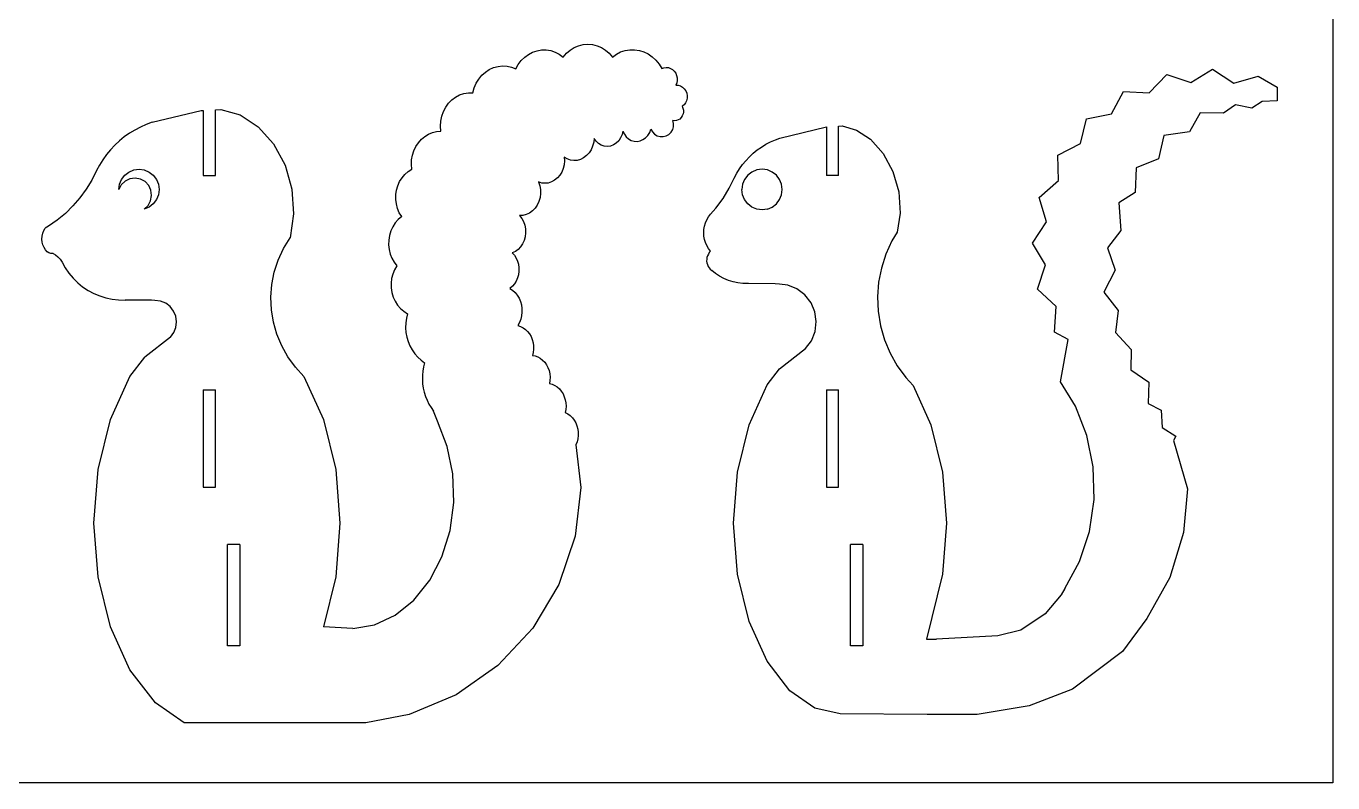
# Model space of a CAD drawing. Extents: x -147 to 147, y -94 to 94.
# Drawn here: x -14.5 to 147, y -94.2 to -0.7 of the extents above; entities that cross this region are included whole.
import ezdxf

# ---------------------------------------------------------------- set-up
doc = ezdxf.new("R2010")
doc.units = 0
doc.header["$MEASUREMENT"] = 0
doc.layers.get('0').update_dxf_attribs({"linetype": 'CONTINUOUS'})

msp = doc.modelspace()

# ---------------------------------------------------------------- linework, layer by layer
for p, q in [((147.01, 94.18), (147.01, -94.18)), ((53.26, -3.3), (53.8, -3.07)), ((53.8, -3.07), (54.36, -2.93)), ((54.36, -2.93), (54.94, -2.88)), ((54.94, -2.88), (55.52, -2.93)), ((55.52, -2.93), (56.08, -3.07)), ((56.08, -3.07), (56.63, -3.3)), ((46.71, -4.91), (47.14, -4.49)), ((47.14, -4.49), (47.61, -4.14)), ((47.61, -4.14), (48.12, -3.87)), ((48.12, -3.87), (48.67, -3.69)), ((48.67, -3.69), (49.23, -3.59)), ((49.23, -3.59), (49.8, -3.59)), ((49.8, -3.59), (50.36, -3.68)), ((50.36, -3.68), (50.9, -3.86)), ((50.9, -3.86), (51.42, -4.12)), ((51.42, -4.12), (51.89, -4.47)), ((51.89, -4.47), (52.29, -4.01)), ((52.29, -4.01), (52.75, -3.61)), ((52.75, -3.61), (53.26, -3.3)), ((56.63, -3.3), (57.13, -3.61)), ((57.13, -3.61), (57.59, -4.01)), ((57.59, -4.01), (57.99, -4.47)), ((57.99, -4.47), (58.48, -4.11)), ((58.48, -4.11), (59, -3.84)), ((59, -3.84), (59.56, -3.66)), ((59.56, -3.66), (60.14, -3.56)), ((60.14, -3.56), (60.73, -3.56)), ((60.73, -3.56), (61.31, -3.65)), ((61.31, -3.65), (61.87, -3.83)), ((61.87, -3.83), (62.41, -4.09)), ((62.41, -4.09), (62.91, -4.44)), ((62.91, -4.44), (63.36, -4.86)), ((41.85, -6.73), (42.29, -6.34)), ((42.29, -6.34), (42.77, -6.01)), ((42.77, -6.01), (43.3, -5.77)), ((43.3, -5.77), (43.85, -5.62)), ((43.85, -5.62), (44.41, -5.56)), ((44.41, -5.56), (44.97, -5.6)), ((44.97, -5.6), (45.53, -5.72)), ((45.53, -5.72), (46.06, -5.94)), ((46.06, -5.94), (46.35, -5.4)), ((46.35, -5.4), (46.71, -4.91)), ((63.36, -4.86), (63.76, -5.35)), ((63.76, -5.35), (64.08, -5.9)), ((64.08, -5.9), (64.35, -5.79)), ((64.35, -5.79), (64.63, -5.75)), ((64.63, -5.75), (64.91, -5.78)), ((64.91, -5.78), (65.18, -5.87)), ((65.18, -5.87), (65.42, -6.01)), ((65.42, -6.01), (65.63, -6.22)), ((65.63, -6.22), (65.8, -6.46)), ((129.47, -7.62), (132.15, -5.98)), ((132.15, -5.98), (134.78, -7.71)), ((40.91, -8.29), (41.15, -7.72)), ((41.15, -7.72), (41.47, -7.2)), ((41.47, -7.2), (41.85, -6.73)), ((65.8, -6.46), (65.92, -6.74)), ((65.93, -7.66), (65.82, -7.95)), ((65.82, -7.95), (66.11, -7.96)), ((65.92, -6.74), (65.98, -7.05)), ((65.99, -7.36), (65.93, -7.66)), ((65.98, -7.05), (65.99, -7.36)), ((66.11, -7.96), (66.39, -8.04)), ((66.39, -8.04), (66.64, -8.19)), ((124.31, -8.9), (126.48, -6.63)), ((126.48, -6.63), (129.47, -7.62)), ((134.78, -7.71), (137.8, -6.83)), ((137.8, -6.83), (140.13, -8.21)), ((38.14, -9.77), (38.6, -9.43)), ((38.6, -9.43), (39.1, -9.16)), ((39.1, -9.16), (39.63, -8.98)), ((39.63, -8.98), (40.19, -8.89)), ((40.19, -8.89), (40.75, -8.89)), ((40.75, -8.89), (40.91, -8.29)), ((66.64, -8.19), (66.87, -8.4)), ((66.87, -8.4), (67.04, -8.65)), ((67.04, -8.65), (67.16, -8.94)), ((67.21, -9.57), (67.14, -9.87)), ((67.16, -8.94), (67.22, -9.25)), ((67.22, -9.25), (67.21, -9.57)), ((119.65, -11.48), (121.16, -8.72)), ((121.16, -8.72), (124.31, -8.9)), ((140.13, -8.21), (140.12, -9.88)), ((1.09, -12.54), (7.17, -11.08)), ((7.17, -11.08), (7.42, -11.06)), ((7.42, -11.06), (7.42, -19.11)), ((8.92, -10.98), (9.58, -10.94)), ((8.92, -19.11), (8.92, -10.98)), ((9.58, -10.94), (11.99, -11.63)), ((36.91, -11.78), (37.11, -11.21)), ((37.11, -11.21), (37.39, -10.67)), ((37.39, -10.67), (37.73, -10.19)), ((37.73, -10.19), (38.14, -9.77)), ((66.83, -10.38), (66.6, -10.56)), ((66.6, -10.56), (66.7, -10.78)), ((66.7, -10.78), (66.75, -11.02)), ((66.76, -11.27), (66.71, -11.51)), ((66.75, -11.02), (66.76, -11.27)), ((67.01, -10.14), (66.83, -10.38)), ((67.14, -9.87), (67.01, -10.14)), ((134.99, -10.39), (133.5, -11.42)), ((136.99, -10.77), (134.99, -10.39)), ((138.29, -9.95), (136.99, -10.77)), ((140.12, -9.88), (138.29, -9.95)), ((0.36, -12.81), (-0.35, -13.12)), ((1.09, -12.54), (0.36, -12.81)), ((11.99, -11.63), (14.22, -13.08)), ((36.75, -13), (36.79, -12.38)), ((36.79, -12.38), (36.91, -11.78)), ((65.67, -12.36), (65.44, -12.33)), ((65.53, -12.7), (65.44, -12.33)), ((65.53, -13.08), (65.53, -12.7)), ((65.89, -12.33), (65.67, -12.36)), ((66.11, -12.25), (65.89, -12.33)), ((66.31, -12.13), (66.11, -12.25)), ((66.48, -11.95), (66.31, -12.13)), ((66.62, -11.75), (66.48, -11.95)), ((66.71, -11.51), (66.62, -11.75)), ((115.83, -15.17), (116.57, -12.12)), ((116.57, -12.12), (119.65, -11.48)), ((130.63, -11.35), (129.3, -13.7)), ((133.5, -11.42), (130.63, -11.35)), ((-2.34, -14.34), (-2.94, -14.84)), ((-1.7, -13.89), (-2.34, -14.34)), ((-1.04, -13.49), (-1.7, -13.89)), ((-0.35, -13.12), (-1.04, -13.49)), ((14.22, -13.08), (16.11, -15.21)), ((34.37, -14.64), (34.79, -14.29)), ((34.79, -14.29), (35.25, -14)), ((35.25, -14), (35.75, -13.79)), ((35.75, -13.79), (36.26, -13.66)), ((36.26, -13.66), (36.79, -13.62)), ((36.79, -13.62), (36.75, -13)), ((55.72, -14.52), (55.67, -15.01)), ((55.97, -14.87), (55.72, -14.52)), ((59, -14.47), (58.76, -14.83)), ((59.18, -14.06), (59, -14.47)), ((59.28, -13.62), (59.18, -14.06)), ((59.28, -13.62), (59.46, -14)), ((59.46, -14), (59.7, -14.32)), ((59.7, -14.32), (59.99, -14.58)), ((61.76, -14.68), (62.08, -14.45)), ((62.08, -14.45), (62.36, -14.15)), ((62.36, -14.15), (62.59, -13.8)), ((62.59, -13.8), (62.75, -13.4)), ((62.75, -13.4), (62.94, -13.73)), ((62.94, -13.73), (63.2, -14)), ((63.2, -14), (63.52, -14.2)), ((63.52, -14.2), (63.89, -14.3)), ((63.89, -14.3), (64.27, -14.3)), ((64.27, -14.3), (64.63, -14.21)), ((64.63, -14.21), (64.96, -14.03)), ((64.96, -14.03), (65.23, -13.76)), ((65.23, -13.76), (65.43, -13.44)), ((65.43, -13.44), (65.53, -13.08)), ((78.12, -14.69), (78.68, -14.48)), ((78.68, -14.48), (84.42, -13.1)), ((84.42, -13.1), (84.42, -19.11)), ((85.92, -13.01), (86.36, -12.99)), ((85.92, -19.11), (85.92, -13.01)), ((86.36, -12.99), (88.14, -13.5)), ((88.14, -13.5), (89.88, -14.64)), ((126.12, -14.18), (125.46, -17.05)), ((129.3, -13.7), (126.12, -14.18)), ((-4.05, -15.93), (-4.54, -16.53)), ((-3.51, -15.37), (-4.05, -15.93)), ((-2.94, -14.84), (-3.51, -15.37)), ((16.11, -15.21), (17.53, -17.84)), ((33.27, -16.61), (33.44, -16.06)), ((33.44, -16.06), (33.69, -15.54)), ((33.69, -15.54), (34, -15.07)), ((34, -15.07), (34.37, -14.64)), ((55.34, -15.92), (55.09, -16.32)), ((55.54, -15.48), (55.34, -15.92)), ((55.67, -15.01), (55.54, -15.48)), ((56.27, -15.15), (55.97, -14.87)), ((56.61, -15.36), (56.27, -15.15)), ((56.98, -15.49), (56.61, -15.36)), ((57.37, -15.53), (56.98, -15.49)), ((57.75, -15.48), (57.37, -15.53)), ((58.12, -15.34), (57.75, -15.48)), ((58.46, -15.12), (58.12, -15.34)), ((58.76, -14.83), (58.46, -15.12)), ((59.99, -14.58), (60.32, -14.77)), ((60.32, -14.77), (60.67, -14.87)), ((60.67, -14.87), (61.04, -14.89)), ((61.04, -14.89), (61.41, -14.83)), ((61.41, -14.83), (61.76, -14.68)), ((75.39, -16.37), (75.89, -15.96)), ((75.89, -15.96), (76.42, -15.59)), ((76.42, -15.59), (76.96, -15.25)), ((76.96, -15.25), (77.53, -14.95)), ((77.53, -14.95), (78.12, -14.69)), ((89.88, -14.64), (91.44, -16.38)), ((113.01, -16.58), (115.83, -15.17)), ((-5, -17.17), (-5.41, -17.83)), ((-4.54, -16.53), (-5, -17.17)), ((33.15, -17.76), (33.17, -17.19)), ((33.17, -17.19), (33.27, -16.61)), ((52.06, -17.3), (52.02, -17.78)), ((52.4, -17.06), (52.04, -16.83)), ((52.04, -16.83), (52.06, -17.3)), ((52.79, -17.2), (52.4, -17.06)), ((53.2, -17.27), (52.79, -17.2)), ((53.62, -17.24), (53.2, -17.27)), ((54.03, -17.13), (53.62, -17.24)), ((54.42, -16.93), (54.03, -17.13)), ((54.77, -16.66), (54.42, -16.93)), ((55.09, -16.32), (54.77, -16.66)), ((74.07, -17.77), (74.48, -17.28)), ((74.48, -17.28), (74.92, -16.81)), ((74.92, -16.81), (75.39, -16.37)), ((91.44, -16.38), (92.64, -18.61)), ((113.09, -19.72), (113.01, -16.58)), ((125.46, -17.05), (122.69, -18.16)), ((-5.77, -18.51), (-6.36, -19.69)), ((-5.41, -17.83), (-5.77, -18.51)), ((-2.69, -19.59), (-2.29, -19.07)), ((-2.29, -19.07), (-1.77, -18.68)), ((-1.77, -18.68), (-1.17, -18.43)), ((-1.17, -18.43), (-0.52, -18.34)), ((-0.52, -18.34), (0.13, -18.43)), ((0.13, -18.43), (0.73, -18.68)), ((0.73, -18.68), (1.25, -19.07)), ((1.25, -19.07), (1.64, -19.59)), ((7.42, -19.11), (8.92, -19.11)), ((17.53, -17.84), (18.37, -20.8)), ((31.99, -19.39), (32.34, -18.97)), ((32.34, -18.97), (32.75, -18.62)), ((32.75, -18.62), (33.21, -18.34)), ((33.21, -18.34), (33.15, -17.76)), ((51.48, -19.08), (51.18, -19.42)), ((51.72, -18.68), (51.48, -19.08)), ((51.9, -18.24), (51.72, -18.68)), ((52.02, -17.78), (51.9, -18.24)), ((73.03, -19.45), (73.35, -18.84)), ((73.35, -18.84), (73.69, -18.3)), ((73.69, -18.3), (74.07, -17.77)), ((74.71, -19.07), (74.31, -19.59)), ((75.23, -18.68), (74.71, -19.07)), ((75.83, -18.43), (75.23, -18.68)), ((76.48, -18.34), (75.83, -18.43)), ((77.13, -18.43), (76.48, -18.34)), ((77.73, -18.68), (77.13, -18.43)), ((78.25, -19.07), (77.73, -18.68)), ((78.64, -19.59), (78.25, -19.07)), ((85.92, -19.11), (84.42, -19.11)), ((92.64, -18.61), (93.36, -21.15)), ((122.69, -18.16), (122.59, -21.21)), ((-7.04, -20.81), (-7.82, -21.88)), ((-6.36, -19.69), (-7.04, -20.81)), ((-3.02, -20.84), (-2.94, -20.2)), ((-2.71, -20.26), (-3.02, -20.84)), ((-2.94, -20.2), (-2.69, -19.59)), ((-2.24, -19.81), (-2.71, -20.26)), ((-1.65, -19.52), (-2.24, -19.81)), ((-1, -19.44), (-1.65, -19.52)), ((-0.35, -19.56), (-1, -19.44)), ((0.23, -19.87), (-0.35, -19.56)), ((0.68, -20.34), (0.23, -19.87)), ((0.96, -20.94), (0.68, -20.34)), ((1.04, -21.59), (0.96, -20.94)), ((1.64, -19.59), (1.89, -20.2)), ((1.89, -20.2), (1.98, -20.84)), ((1.98, -20.84), (1.89, -21.49)), ((18.37, -20.8), (18.58, -23.86)), ((31.22, -21.48), (31.3, -20.92)), ((31.3, -20.92), (31.46, -20.37)), ((31.46, -20.37), (31.69, -19.86)), ((31.69, -19.86), (31.99, -19.39)), ((48.86, -19.91), (49.02, -20.37)), ((49.25, -20.04), (48.86, -19.91)), ((49.02, -20.37), (49.1, -20.85)), ((49.1, -20.85), (49.11, -21.35)), ((49.65, -20.08), (49.25, -20.04)), ((50.06, -20.04), (49.65, -20.08)), ((50.46, -19.91), (50.06, -20.04)), ((50.83, -19.7), (50.46, -19.91)), ((51.18, -19.42), (50.83, -19.7)), ((71.65, -21.94), (72.42, -20.67)), ((72.42, -20.67), (73.03, -19.45)), ((74.06, -20.2), (73.98, -20.84)), ((74.06, -21.49), (73.98, -20.84)), ((74.31, -19.59), (74.06, -20.2)), ((78.89, -20.2), (78.64, -19.59)), ((78.98, -20.84), (78.89, -20.2)), ((78.89, -21.49), (78.98, -20.84)), ((110.73, -21.82), (113.09, -19.72)), ((-7.82, -21.88), (-8.68, -22.87)), ((0.6, -22.81), (0.92, -22.23)), ((0.92, -22.23), (1.04, -21.59)), ((1.64, -22.09), (1.25, -22.61)), ((1.89, -21.49), (1.64, -22.09)), ((31.21, -22.06), (31.22, -21.48)), ((31.29, -22.63), (31.21, -22.06)), ((48.9, -22.32), (48.69, -22.76)), ((49.04, -21.84), (48.9, -22.32)), ((49.11, -21.35), (49.04, -21.84)), ((70.77, -23.14), (71.65, -21.94)), ((74.31, -22.09), (74.06, -21.49)), ((74.71, -22.61), (74.31, -22.09)), ((78.25, -22.61), (78.64, -22.09)), ((78.64, -22.09), (78.89, -21.49)), ((93.36, -21.15), (93.54, -23.78)), ((111.62, -24.84), (110.73, -21.82)), ((122.59, -21.21), (120.55, -22.47)), ((120.55, -22.47), (120.82, -25.91)), ((-9.62, -23.79), (-10.63, -24.63)), ((-8.68, -22.87), (-9.62, -23.79)), ((0.13, -23.26), (0.6, -22.81)), ((0.73, -23.01), (0.13, -23.26)), ((1.25, -22.61), (0.73, -23.01)), ((18.58, -23.86), (18.14, -26.82)), ((31.43, -23.18), (31.29, -22.63)), ((31.65, -23.71), (31.43, -23.18)), ((31.94, -24.19), (31.52, -24.55)), ((31.94, -24.19), (31.65, -23.71)), ((46.92, -24.04), (46.49, -24.06)), ((46.49, -24.06), (46.77, -24.41)), ((47.33, -23.94), (46.92, -24.04)), ((47.73, -23.76), (47.33, -23.94)), ((48.1, -23.49), (47.73, -23.76)), ((48.42, -23.16), (48.1, -23.49)), ((48.69, -22.76), (48.42, -23.16)), ((69.86, -24.23), (70.12, -23.9)), ((70.12, -23.9), (70.77, -23.14)), ((75.23, -23.01), (74.71, -22.61)), ((75.83, -23.26), (75.23, -23.01)), ((76.48, -23.34), (75.83, -23.26)), ((77.13, -23.26), (76.48, -23.34)), ((77.13, -23.26), (77.73, -23.01)), ((77.73, -23.01), (78.25, -22.61)), ((93.54, -23.78), (93.19, -26.12)), ((-12.28, -25.9), (-12.12, -25.61)), ((-11.71, -25.38), (-12.12, -25.61)), ((-10.63, -24.63), (-11.71, -25.38)), ((30.84, -25.45), (30.6, -25.97)), ((31.15, -24.97), (30.84, -25.45)), ((31.52, -24.55), (31.15, -24.97)), ((46.77, -24.41), (46.99, -24.81)), ((46.99, -24.81), (47.15, -25.25)), ((47.15, -25.25), (47.24, -25.72)), ((47.24, -25.72), (47.26, -26.2)), ((69.26, -26.18), (69.29, -25.77)), ((69.29, -25.77), (69.36, -25.36)), ((69.36, -25.36), (69.48, -24.96)), ((69.48, -24.96), (69.65, -24.58)), ((69.65, -24.58), (69.86, -24.23)), ((109.89, -27.47), (111.62, -24.84)), ((-12.51, -26.97), (-12.48, -26.59)), ((-12.47, -27.35), (-12.51, -26.97)), ((-12.48, -26.59), (-12.41, -26.23)), ((-12.39, -27.7), (-12.47, -27.35)), ((-12.41, -26.23), (-12.28, -25.9)), ((17.33, -28.15), (18.14, -26.82)), ((30.34, -27.1), (30.32, -27.68)), ((30.43, -26.53), (30.34, -27.1)), ((30.6, -25.97), (30.43, -26.53)), ((47.08, -27.14), (46.89, -27.56)), ((47.21, -26.68), (47.08, -27.14)), ((47.26, -26.2), (47.21, -26.68)), ((69.29, -26.6), (69.26, -26.18)), ((69.36, -27.01), (69.29, -26.6)), ((69.48, -27.4), (69.36, -27.01)), ((69.65, -27.78), (69.48, -27.4)), ((92.53, -27.2), (91.78, -28.84)), ((93.19, -26.12), (92.53, -27.2)), ((120.82, -25.91), (119.16, -28.04)), ((-12.26, -28.03), (-12.39, -27.7)), ((-12.09, -28.31), (-12.26, -28.03)), ((-11.88, -28.53), (-12.09, -28.31)), ((-11.65, -28.67), (-11.88, -28.53)), ((-11.4, -28.75), (-11.65, -28.67)), ((-11.14, -28.74), (-11.4, -28.75)), ((-11.14, -28.74), (-10.84, -28.91)), ((-10.84, -28.91), (-10.55, -29.15)), ((16.68, -29.57), (17.33, -28.15)), ((30.32, -27.68), (30.38, -28.26)), ((30.38, -28.26), (30.51, -28.82)), ((30.51, -28.82), (30.72, -29.35)), ((45.99, -28.5), (45.61, -28.68)), ((45.61, -28.68), (45.87, -28.97)), ((45.87, -28.97), (46.08, -29.31)), ((46.33, -28.26), (45.99, -28.5)), ((46.64, -27.94), (46.33, -28.26)), ((46.89, -27.56), (46.64, -27.94)), ((69.86, -28.14), (69.65, -27.78)), ((69.74, -29.03), (69.67, -29.24)), ((69.84, -28.82), (69.74, -29.03)), ((69.96, -28.63), (69.84, -28.82)), ((70.12, -28.47), (69.86, -28.14)), ((70.12, -28.47), (69.96, -28.63)), ((91.78, -28.84), (91.23, -30.55)), ((111.52, -30.15), (109.89, -27.47)), ((119.16, -28.04), (120.11, -30.81)), ((-10.55, -29.15), (-10.28, -29.46)), ((-10.28, -29.46), (-10.03, -29.83)), ((-10.03, -29.83), (-9.64, -30.53)), ((-9.64, -30.53), (-9.19, -31.19)), ((16.2, -31.06), (16.68, -29.57)), ((30.72, -29.35), (31, -29.84)), ((31, -29.84), (31.34, -30.28)), ((31.34, -30.28), (31.06, -30.77)), ((46.08, -29.31), (46.25, -29.69)), ((46.25, -29.69), (46.36, -30.09)), ((46.36, -30.09), (46.42, -30.51)), ((46.42, -30.51), (46.42, -30.94)), ((69.64, -29.46), (69.63, -29.69)), ((69.63, -29.69), (69.66, -29.91)), ((69.67, -29.24), (69.64, -29.46)), ((69.66, -29.91), (69.72, -30.13)), ((69.72, -30.13), (69.82, -30.34)), ((69.82, -30.34), (69.94, -30.53)), ((69.94, -30.53), (70.08, -30.7)), ((91.23, -30.55), (90.88, -32.31)), ((110.53, -33.15), (111.52, -30.15)), ((-9.19, -31.19), (-8.67, -31.8)), ((-8.67, -31.8), (-8.1, -32.36)), ((15.9, -32.59), (16.2, -31.06)), ((30.7, -31.86), (30.63, -32.43)), ((30.84, -31.3), (30.7, -31.86)), ((31.06, -30.77), (30.84, -31.3)), ((46.09, -32.16), (45.87, -32.51)), ((46.25, -31.77), (46.09, -32.16)), ((46.37, -31.37), (46.25, -31.77)), ((46.42, -30.94), (46.37, -31.37)), ((70.08, -30.7), (70.25, -30.85)), ((70.72, -31.23), (70.25, -30.85)), ((71.22, -31.56), (70.72, -31.23)), ((71.76, -31.85), (71.22, -31.56)), ((72.31, -32.09), (71.76, -31.85)), ((72.89, -32.27), (72.31, -32.09)), ((73.48, -32.39), (72.89, -32.27)), ((120.11, -30.81), (118.71, -33.54)), ((-8.1, -32.36), (-7.49, -32.86)), ((-7.49, -32.86), (-6.82, -33.31)), ((-6.82, -33.31), (-6.12, -33.68)), ((-6.12, -33.68), (-5.38, -33.99)), ((15.78, -34.14), (15.9, -32.59)), ((30.63, -32.43), (30.64, -33.01)), ((30.64, -33.01), (30.73, -33.58)), ((30.73, -33.58), (30.9, -34.14)), ((45.62, -32.81), (45.32, -33.06)), ((45.32, -33.06), (45.65, -33.29)), ((45.87, -32.51), (45.62, -32.81)), ((45.65, -33.29), (45.95, -33.57)), ((45.95, -33.57), (46.22, -33.9)), ((46.22, -33.9), (46.44, -34.27)), ((74.09, -32.46), (73.48, -32.39)), ((74.78, -32.48), (74.09, -32.46)), ((78.09, -32.51), (74.78, -32.48)), ((78.64, -32.54), (78.09, -32.51)), ((79.65, -32.67), (78.64, -32.54)), ((80.79, -33.13), (79.65, -32.67)), ((81.77, -33.86), (80.79, -33.13)), ((82.53, -34.83), (81.77, -33.86)), ((90.88, -32.31), (90.75, -34.11)), ((112.81, -35.31), (110.53, -33.15)), ((118.71, -33.54), (120.5, -35.81)), ((-5.38, -33.99), (-4.62, -34.23)), ((-4.62, -34.23), (-3.84, -34.4)), ((-3.84, -34.4), (-3.05, -34.49)), ((-3.05, -34.49), (-2.25, -34.51)), ((1.02, -34.54), (-2.25, -34.51)), ((1.45, -34.56), (1.02, -34.54)), ((2.14, -34.65), (1.45, -34.56)), ((2.78, -34.91), (2.14, -34.65)), ((3.34, -35.32), (2.78, -34.91)), ((3.76, -35.87), (3.34, -35.32)), ((15.85, -35.7), (15.78, -34.14)), ((30.9, -34.14), (31.13, -34.65)), ((31.13, -34.65), (31.44, -35.13)), ((31.44, -35.13), (31.8, -35.55)), ((46.44, -34.27), (46.61, -34.67)), ((46.61, -34.67), (46.73, -35.1)), ((46.73, -35.1), (46.79, -35.54)), ((83.01, -35.96), (82.53, -34.83)), ((90.75, -34.11), (90.82, -35.9)), ((112.63, -38.46), (112.81, -35.31)), ((4.04, -36.51), (3.76, -35.87)), ((4.13, -37.19), (4.04, -36.51)), ((16.09, -37.24), (15.85, -35.7)), ((31.8, -35.55), (32.21, -35.9)), ((32.21, -35.9), (32.67, -36.19)), ((32.53, -36.75), (32.45, -37.33)), ((32.67, -36.19), (32.53, -36.75)), ((46.65, -36.87), (46.5, -37.28)), ((46.75, -36.44), (46.65, -36.87)), ((46.8, -36), (46.75, -36.44)), ((46.79, -35.54), (46.8, -36)), ((83.18, -37.17), (83.01, -35.96)), ((90.82, -35.9), (91.11, -37.68)), ((120.5, -35.81), (120.15, -38.51)), ((3.37, -39.08), (3.79, -38.52)), ((3.79, -38.52), (4.05, -37.88)), ((4.05, -37.88), (4.13, -37.19)), ((16.52, -38.74), (16.09, -37.24)), ((17.12, -40.18), (16.52, -38.74)), ((32.45, -37.33), (32.43, -37.92)), ((32.43, -37.92), (32.47, -38.5)), ((32.47, -38.5), (32.57, -39.08)), ((46.5, -37.28), (46.29, -37.66)), ((46.29, -37.66), (46.63, -37.76)), ((46.63, -37.76), (46.94, -37.92)), ((46.94, -37.92), (47.24, -38.13)), ((47.24, -38.13), (47.5, -38.39)), ((47.5, -38.39), (47.73, -38.69)), ((47.73, -38.69), (47.93, -39.02)), ((82.57, -39.53), (83.03, -38.39)), ((83.03, -38.39), (83.18, -37.17)), ((91.11, -37.68), (91.6, -39.41)), ((114.29, -39.37), (112.63, -38.46)), ((120.15, -38.51), (122.1, -40.62)), ((3.37, -39.08), (0.2, -41.56)), ((17.88, -41.54), (17.12, -40.18)), ((32.57, -39.08), (32.74, -39.64)), ((32.74, -39.64), (32.95, -40.17)), ((32.95, -40.17), (33.23, -40.68)), ((47.93, -39.02), (48.08, -39.39)), ((48.08, -39.39), (48.18, -39.78)), ((48.18, -39.78), (48.23, -40.18)), ((48.23, -40.18), (48.24, -40.58)), ((81.83, -40.51), (82.57, -39.53)), ((91.6, -39.41), (92.29, -41.07)), ((113.34, -44.6), (114.29, -39.37)), ((-1.64, -43.94), (0.2, -41.56)), ((18.8, -42.8), (17.88, -41.54)), ((33.23, -40.68), (33.55, -41.15)), ((33.55, -41.15), (33.92, -41.57)), ((33.92, -41.57), (34.33, -41.94)), ((34.33, -41.94), (34.77, -42.27)), ((48.19, -40.98), (48.09, -41.36)), ((48.09, -41.36), (48.43, -41.42)), ((48.24, -40.58), (48.19, -40.98)), ((48.43, -41.42), (48.76, -41.54)), ((48.76, -41.54), (49.07, -41.71)), ((49.07, -41.71), (49.36, -41.93)), ((49.36, -41.93), (49.62, -42.2)), ((78.65, -43), (81.83, -40.51)), ((92.29, -41.07), (93.17, -42.64)), ((122.1, -40.62), (122.04, -43.12)), ((19.86, -43.94), (18.8, -42.8)), ((34.55, -43.29), (34.5, -43.81)), ((34.64, -42.77), (34.55, -43.29)), ((34.77, -42.27), (34.64, -42.77)), ((49.62, -42.2), (49.84, -42.51)), ((49.84, -42.51), (50.02, -42.86)), ((50.02, -42.86), (50.16, -43.23)), ((50.16, -43.23), (50.24, -43.62)), ((77.11, -45), (78.65, -43)), ((93.17, -42.64), (94.23, -44.09)), ((122.04, -43.12), (124.29, -44.65)), ((-4.06, -49.25), (-1.64, -43.94)), ((19.86, -43.94), (22.27, -49.25)), ((34.5, -43.81), (34.5, -44.34)), ((34.5, -44.34), (34.53, -44.87)), ((34.53, -44.87), (34.61, -45.39)), ((50.27, -44.43), (50.21, -44.82)), ((50.21, -44.82), (50.54, -44.91)), ((50.24, -43.62), (50.28, -44.02)), ((50.28, -44.02), (50.27, -44.43)), ((50.54, -44.91), (50.86, -45.06)), ((50.86, -45.06), (51.16, -45.25)), ((74.87, -49.92), (77.11, -45)), ((94.23, -44.09), (95.15, -45.08)), ((95.15, -45.08), (97.35, -49.92)), ((115.22, -47.61), (113.34, -44.6)), ((124.29, -44.65), (124.21, -47.3)), ((7.42, -45.62), (8.92, -45.62)), ((7.42, -45.62), (7.42, -57.62)), ((8.92, -57.62), (8.92, -45.62)), ((34.61, -45.39), (34.73, -45.9)), ((34.73, -45.9), (34.88, -46.41)), ((34.88, -46.41), (35.08, -46.89)), ((51.16, -45.25), (51.43, -45.5)), ((51.43, -45.5), (51.67, -45.78)), ((51.67, -45.78), (51.88, -46.11)), ((51.88, -46.11), (52.04, -46.46)), ((52.04, -46.46), (52.16, -46.84)), ((84.42, -45.62), (84.42, -57.62)), ((84.42, -45.62), (85.92, -45.62)), ((85.92, -57.62), (85.92, -45.62)), ((35.08, -46.89), (35.31, -47.36)), ((35.31, -47.36), (35.58, -47.8)), ((35.58, -47.8), (35.88, -48.22)), ((36.36, -49.47), (35.88, -48.22)), ((52.16, -46.84), (52.23, -47.23)), ((52.23, -48.03), (52.16, -48.42)), ((52.16, -48.42), (52.48, -48.58)), ((52.23, -47.23), (52.26, -47.63)), ((52.26, -47.63), (52.23, -48.03)), ((116.63, -51.23), (115.22, -47.61)), ((124.21, -47.3), (125.79, -48.11)), ((125.79, -48.11), (125.94, -50.24)), ((-5.58, -55.44), (-4.06, -49.25)), ((22.27, -49.25), (23.79, -55.44)), ((37.58, -52.61), (36.36, -49.47)), ((52.48, -48.58), (52.77, -48.79)), ((52.77, -48.79), (53.04, -49.05)), ((53.04, -49.05), (53.27, -49.35)), ((53.27, -49.35), (53.46, -49.69)), ((53.46, -49.69), (53.6, -50.06)), ((53.6, -50.06), (53.7, -50.45)), ((73.43, -55.76), (74.87, -49.92)), ((97.35, -49.92), (98.78, -55.76)), ((53.71, -51.65), (53.61, -52.03)), ((53.7, -50.45), (53.76, -50.85)), ((53.76, -51.25), (53.71, -51.65)), ((53.76, -50.85), (53.76, -51.25)), ((117.4, -55.13), (116.63, -51.23)), ((125.94, -50.24), (127.62, -51.32)), ((127.62, -51.32), (127.33, -51.88)), ((38.26, -56), (37.58, -52.61)), ((53.61, -52.03), (53.46, -52.39)), ((53.46, -52.39), (54.09, -57.66)), ((127.33, -51.88), (129.05, -57.82)), ((-6.1, -62.07), (-5.58, -55.44)), ((23.79, -55.44), (24.31, -62.07)), ((38.37, -59.51), (38.26, -56)), ((72.94, -62.07), (73.43, -55.76)), ((98.78, -55.76), (99.28, -62.07)), ((117.5, -59.16), (117.4, -55.13)), ((7.42, -57.62), (8.92, -57.62)), ((54.09, -57.66), (53.38, -63.71)), ((84.42, -57.62), (85.92, -57.62)), ((129.05, -57.82), (128.57, -63.24)), ((37.92, -62.97), (38.37, -59.51)), ((116.93, -63.12), (117.5, -59.16)), ((-5.58, -68.71), (-6.1, -62.07)), ((24.31, -62.07), (23.79, -68.71)), ((36.91, -66.23), (37.92, -62.97)), ((73.43, -68.38), (72.94, -62.07)), ((99.28, -62.07), (98.78, -68.38)), ((53.38, -63.71), (51.35, -69.67)), ((115.71, -66.84), (116.93, -63.12)), ((128.57, -63.24), (126.85, -68.79)), ((11.92, -64.74), (10.42, -64.74)), ((10.42, -77.24), (10.42, -64.74)), ((11.92, -64.74), (11.92, -77.24)), ((87.42, -77.24), (87.42, -64.74)), ((88.92, -64.74), (87.42, -64.74)), ((88.92, -64.74), (88.92, -77.24)), ((35.4, -69.14), (36.91, -66.23)), ((113.89, -70.16), (115.71, -66.84)), ((-4.06, -74.89), (-5.58, -68.71)), ((23.79, -68.71), (22.27, -74.89)), ((33.45, -71.59), (35.4, -69.14)), ((74.87, -74.22), (73.43, -68.38)), ((98.78, -68.38), (96.81, -76.41)), ((126.85, -68.79), (124.01, -73.87)), ((51.35, -69.67), (48.13, -75.08)), ((113.43, -70.94), (111.47, -73.3)), ((113.89, -70.16), (113.43, -70.94)), ((31.14, -73.45), (33.45, -71.59)), ((28.59, -74.64), (31.14, -73.45)), ((77.11, -79.14), (74.87, -74.22)), ((111.47, -73.3), (108.45, -75.3)), ((124.01, -73.87), (121, -77.95)), ((-1.64, -80.2), (-4.06, -74.89)), ((25.89, -75.12), (22.27, -74.89)), ((25.89, -75.12), (28.59, -74.64)), ((48.13, -75.08), (43.84, -79.69)), ((108.45, -75.3), (105.61, -76)), ((11.92, -77.24), (10.42, -77.24)), ((88.92, -77.24), (87.42, -77.24)), ((96.81, -76.41), (98.03, -76.41)), ((105.61, -76), (98.03, -76.41)), ((121, -77.95), (114.85, -82.62)), ((1.5, -84.27), (-1.64, -80.2)), ((43.84, -79.69), (38.68, -83.3)), ((79.92, -82.79), (77.11, -79.14)), ((38.68, -83.3), (32.88, -85.74)), ((83, -84.94), (79.92, -82.79)), ((114.85, -82.62), (109.48, -84.67)), ((5.07, -86.77), (1.5, -84.27)), ((86.11, -85.63), (83, -84.94)), ((109.48, -84.67), (103.07, -85.74)), ((27.52, -86.77), (5.07, -86.77)), ((32.88, -85.74), (27.52, -86.77)), ((96.87, -85.74), (86.11, -85.63)), ((103.07, -85.74), (96.87, -85.74)), ((147.01, -94.18), (-147.01, -94.18))]:
    msp.add_line(p, q)

doc.saveas('drawing.dxf')
